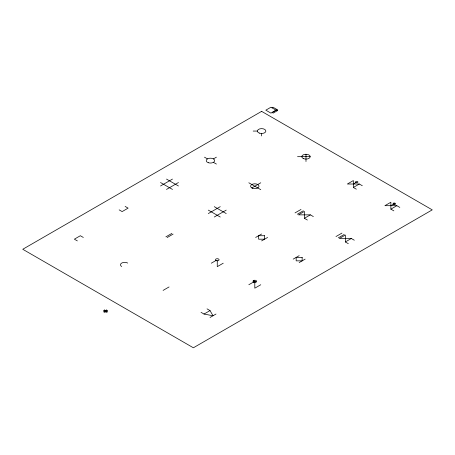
<?xml version="1.0" encoding="UTF-8"?>
<svg xmlns="http://www.w3.org/2000/svg" width="455" height="455" viewBox="0 0 455 455"><rect width="100%" height="100%" fill="white"/><g stroke="black" fill="none" stroke-linecap="round" stroke-linejoin="round"><path stroke-width="0.68" d="M272.022 107.829L273.046 107.238L277.686 109.917L276.663 110.508L270.941 107.215L265.822 110.173L270.941 113.13L276.06 110.173M160.53 185.981L172.473 179.082M213.423 158.892L216.409 157.168M166.502 189.428L178.445 182.535M165.887 236.85L171.859 233.404M251.831 187.938L260.772 182.779M208.305 213.566L220.248 206.667M167.116 237.561L173.088 234.115M214.277 217.012L226.22 210.113M295.028 212.9L301.005 209.454M163.089 290.404L169.061 286.951M255.647 237.447L261.619 234.001M211.291 263.206L215.983 260.499M297.32 214.225L303.297 210.779M353.336 184.013L355.855 182.557M359.308 184.013L347.364 184.013L353.336 180.561L353.336 187.46L359.308 184.013L362.294 185.737M261.631 240.905L267.603 237.453M223.234 263.206L217.262 266.658L217.262 260.806M310.361 214.857L298.412 214.857L304.389 211.41L304.389 218.303L310.361 214.857L313.347 216.58M248.828 284.739L254.8 281.287L254.8 288.186L260.772 284.739M293.185 259.128L299.157 255.676M335.978 236.543L341.955 233.096M390.868 205.688L393.854 203.965M204.022 314.052L210.028 310.583L213.014 315.759L204.022 314.052L201.036 312.329M338.27 237.868L344.247 234.422M396.84 205.688L384.89 205.688L390.868 202.242L390.868 209.141L396.84 205.688L399.826 207.412M299.168 262.58L305.14 259.134M210.028 317.482L216 314.035M351.311 238.5L339.362 238.5L345.339 235.047L345.339 241.946L351.311 238.5L354.297 240.223M253.179 131.063L257.399 131.063M297.542 156.674L310.185 156.674M393.427 203.226L395.133 204.21M353.336 187.46L356.322 189.183M390.868 209.141L393.854 210.864M204.466 157.168L207.452 158.892M213.423 162.338L216.409 164.062M248.828 182.779L260.772 189.678M304.389 218.303L307.375 220.027M345.339 241.946L348.325 243.67M166.502 179.082L178.445 185.981M214.277 206.667L226.22 213.566M160.53 182.535L172.473 189.428M208.305 210.113L220.248 217.012M125.125 206.422L128.111 208.145L122.139 211.592L119.153 209.869M253.52 280.547L256.08 282.026M207.042 308.86L210.028 310.583M83.322 237.453L80.336 235.73L74.364 239.176L77.35 240.9M105.611 310.577L106.618 311.157M104.525 311.209L105.532 311.789M305.988 154.251L305.988 161.553M261.625 133.503L261.625 135.937M121.712 266.516A4.226 2.44 0 0 1 121.712 263.064A4.226 2.44 0 0 1 127.69 263.064M261.625 111.361L22.75 249.272L193.375 347.785L432.25 209.869L261.625 111.361M276.663 109.917L272.181 112.504L273.205 113.096L277.686 110.508L276.663 109.917M104.525 310.026L103.564 310.577L106.618 312.34L107.579 311.789L104.525 310.026M106.572 310.026L103.564 311.76L104.57 312.34L107.579 310.606L106.572 310.026M264.617 235.724L258.633 235.724L258.633 239.182L264.617 239.182L264.617 235.724M302.154 257.405L296.171 257.405L296.171 260.857L302.154 260.857L302.154 257.405M253.81 282.163A1.814 1.046 0 0 0 256.609 281.344A1.814 1.046 0 0 0 253.981 280.354A1.814 1.046 0 0 0 253.81 282.163M216.244 260.624A1.814 1.046 0 0 0 219.071 259.833A1.814 1.046 0 0 0 216.472 258.815A1.814 1.046 0 0 0 216.244 260.624M252.633 188.302A4.197 2.423 0 0 0 258.997 186.271A4.197 2.423 0 0 0 252.77 184.104A4.197 2.423 0 0 0 252.633 188.302M208.327 162.725A4.226 2.44 0 0 0 214.663 160.615A4.226 2.44 0 0 0 208.327 158.505A4.226 2.44 0 0 0 208.327 162.725M393.62 204.301A1.206 0.7 0 0 0 395.486 203.755A1.206 0.7 0 0 0 393.734 203.095A1.206 0.7 0 0 0 393.62 204.301M356.032 182.643A1.206 0.7 0 0 0 357.914 182.114A1.206 0.7 0 0 0 356.18 181.437A1.206 0.7 0 0 0 356.032 182.643M303.758 158.727A4.197 2.423 0 0 0 310.179 156.765A4.197 2.423 0 0 0 304.025 154.535A4.197 2.423 0 0 0 303.758 158.727M259.259 133.082A4.226 2.44 0 0 0 265.839 131.233A4.226 2.44 0 0 0 259.782 128.867A4.226 2.44 0 0 0 259.259 133.082"/></g></svg>
